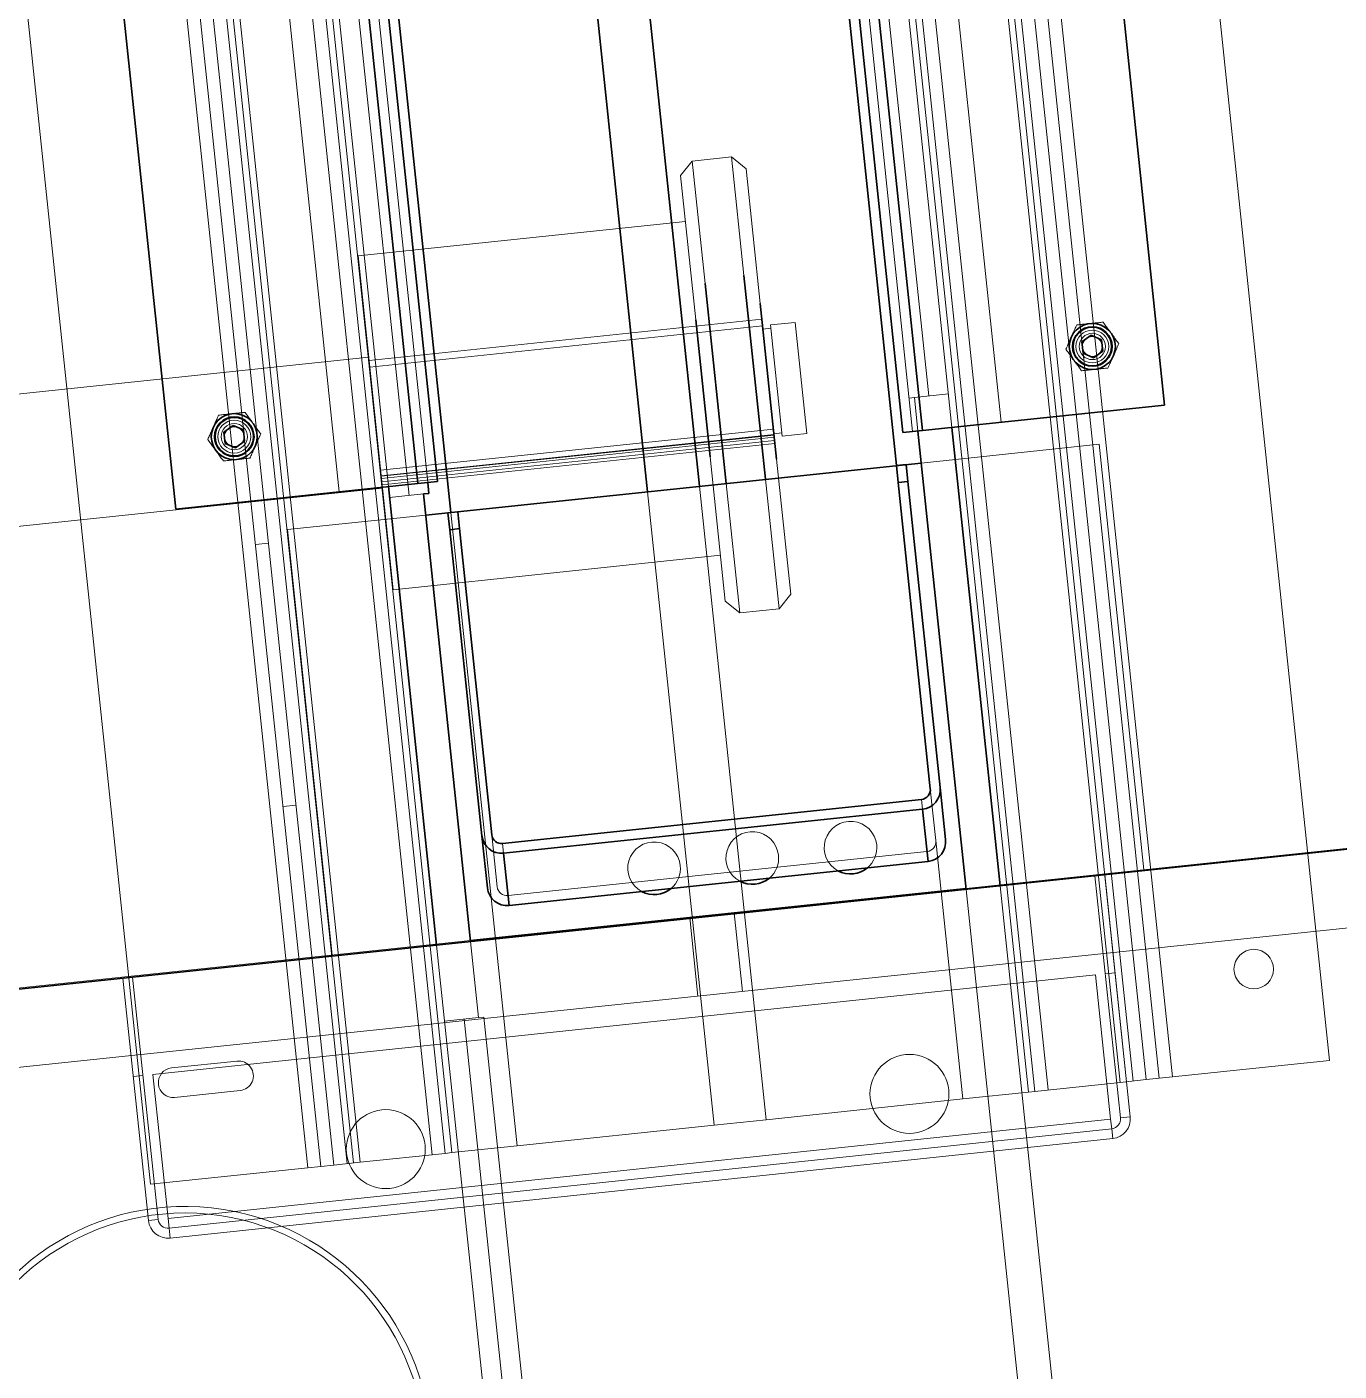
# Model space of a CAD drawing. Header units: millimetres. Extents: x 6115 to 12360, y 7255 to 12668.
# Drawn here: x 9607 to 9806.3, y 7619.5 to 7823.7 of the extents above; entities that cross this region are included whole.
import ezdxf

# ---------------------------------------------------------------- set-up
doc = ezdxf.new("R2010")
doc.units = ezdxf.units.MM
doc.layers.add('外形線', color=7, linetype='Continuous', lineweight=50)

msp = doc.modelspace()

# ---------------------------------------------------------------- linework, layer by layer
at = {"layer": '外形線', "linetype": 'Continuous', "lineweight": 18}
for p, q in [((9524.23, 10337), (9804.89, 7666.71)), ((9773.06, 7663.37), (9492.4, 10333.66)), ((9493.4, 10333.76), (9774.05, 7663.47)), ((9775.05, 7663.58), (9494.39, 10333.87)), ((9777.04, 7663.79), (9496.38, 10334.08)), ((9500.36, 10334.5), (9781.02, 7664.2)), ((9759.14, 7661.9), (9478.48, 10332.2)), ((9760.13, 7662.01), (9479.47, 10332.3)), ((9481.46, 10332.51), (9762.12, 7662.22)), ((9744, 7767.65), (9475.05, 10326.55)), ((9372.98, 10321.11), (9653.64, 7650.82)), ((9374.97, 10321.32), (9655.63, 7651.03)), ((9656.62, 7651.13), (9375.96, 10321.42)), ((9376.96, 10321.53), (9657.62, 7651.23)), ((9668.56, 7652.38), (9387.9, 10322.68)), ((9389.89, 10322.88), (9670.55, 7652.59)), ((9390.88, 10322.99), (9671.54, 7652.7)), ((9649.66, 7650.4), (9369, 10320.69)), ((9625.79, 7647.89), (9345.13, 10318.18)), ((9665.07, 7752.55), (9395.4, 10318.3)), ((9493.66, 10249.97), (9754.98, 7763.66)), ((9480.23, 10248.55), (9741.55, 7762.25)), ((9747.52, 7762.88), (9486.2, 10249.18)), ((9654.45, 7753.09), (9393.13, 10239.4)), ((9661.91, 7753.88), (9400.59, 10240.18)), ((9667.88, 7754.51), (9406.56, 10240.81)), ((9735.05, 8082.46), (9767.27, 7775.88)), ((9639.89, 7762.49), (9607.67, 8069.07)), ((9706.29, 7801.13), (9708.07, 7803.33)), ((9714.04, 7803.96), (9708.07, 7803.33)), ((9708.07, 7803.33), (9710.03, 7784.74)), ((9715.93, 7785.96), (9714.04, 7803.96)), ((9716.24, 7802.18), (9714.04, 7803.96)), ((9708.6, 7779.21), (9706.29, 7801.13)), ((9716.24, 7802.18), (9718.39, 7781.68)), ((9657.3, 7788.94), (9707.03, 7794.17)), ((9662.63, 7738.22), (9657.3, 7788.94)), ((9658.97, 7773.03), (9718.64, 7779.3)), ((9658.97, 7773.03), (9718.64, 7779.3)), ((9723.72, 7778.83), (9719.94, 7778.44)), ((9725.5, 7761.93), (9723.72, 7778.83)), ((9659.08, 7772.04), (9718.75, 7778.31)), ((9718.75, 7778.31), (9659.08, 7772.04)), ((9718.8, 7777.81), (9719.99, 7777.94)), ((9719.94, 7778.44), (9721.72, 7761.53)), ((9379.46, 7744.16), (9658.92, 7773.53)), ((9767.45, 7774.16), (9779.03, 7663.99)), ((9741.02, 7767.34), (9741.82, 7767.42)), ((9746.98, 7767.96), (9741.82, 7767.42)), ((9742.35, 7762.33), (9741.82, 7767.42)), ((9660.72, 7756.36), (9720.4, 7762.63)), ((9651.65, 7650.61), (9640.07, 7760.77)), ((9720.48, 7761.81), (9660.81, 7755.53)), ((9720.49, 7761.72), (9660.82, 7755.45)), ((9660.85, 7755.13), (9720.53, 7761.4)), ((9720.53, 7761.4), (9660.85, 7755.13)), ((9660.91, 7754.62), (9720.58, 7760.89)), ((9660.96, 7754.14), (9720.63, 7760.41)), ((9660.96, 7754.14), (9720.63, 7760.41)), ((9720.47, 7761.9), (9721.67, 7762.03)), ((9725.5, 7761.93), (9721.72, 7761.53)), ((9742.86, 7757.47), (9769.91, 7760.32)), ((9769.91, 7760.32), (9776.7, 7695.67)), ((9713.09, 7736.49), (9710.78, 7758.42)), ((9720.88, 7758.03), (9723.03, 7737.53)), ((9713.22, 7754.36), (9715.29, 7734.71)), ((9721.25, 7735.34), (9719.19, 7754.99)), ((9381.55, 7724.27), (9661.01, 7753.64)), ((9667.25, 7752.78), (9662.08, 7752.24)), ((9701.29, 7753.11), (9711.4, 7656.89)), ((9719.28, 7657.71), (9709.16, 7753.93)), ((9646.59, 7747.36), (9667.59, 7749.56)), ((9681.48, 7653.74), (9671.37, 7749.96)), ((9653.38, 7682.71), (9646.59, 7747.36)), ((9641.72, 7745.09), (9643.71, 7745.3)), ((9662.63, 7738.22), (9712.36, 7743.45)), ((9713.09, 7736.49), (9715.29, 7734.71)), ((9723.03, 7737.53), (9721.25, 7735.34)), ((9721.25, 7735.34), (9715.29, 7734.71)), ((10085.01, 7728.08), (9749.66, 7692.83)), ((9059.91, 7608.27), (10086.26, 7716.14)), ((9745.07, 7700.11), (9744.24, 7707.99)), ((9645.9, 7705.31), (9647.89, 7705.51)), ((9742.9, 7706.35), (9743.06, 7704.87)), ((9677.6, 7700.99), (9678.43, 7693.1)), ((9679.41, 7698.18), (9679.25, 7699.66)), ((9745.07, 7700.11), (9749.19, 7660.86)), ((9743.73, 7698.45), (9680.08, 7691.76)), ((9770.74, 7694.93), (9774.62, 7658.13)), ((9770.71, 7542.21), (9754.84, 7693.25)), ((9773.12, 7657.97), (9769.24, 7694.77)), ((9765.54, 7541.66), (9749.67, 7692.7)), ((9715.7, 7677.2), (9714.45, 7689.13)), ((9708.94, 7676.49), (9707.68, 7688.42)), ((9674.38, 7684.92), (9058.66, 7620.2)), ((9675.61, 7673.22), (9674.4, 7684.76)), ((9689.72, 7489.32), (9669.23, 7684.22)), ((9625.44, 7642.4), (9621.56, 7679.19)), ((9623.05, 7679.35), (9626.94, 7642.55)), ((9626.12, 7664.59), (9769.33, 7679.69)), ((9769.33, 7679.69), (9771.63, 7657.81)), ((9770.82, 7679.85), (9772.31, 7680.01)), ((9675.61, 7673.22), (9670.45, 7672.68)), ((9692.77, 7489), (9673.43, 7672.99)), ((9675.61, 7673.22), (9676.41, 7673.3)), ((9676.41, 7673.3), (9695.75, 7489.32)), ((9628.96, 7665.57), (9638.91, 7666.61)), ((9781.02, 7664.2), (9804.89, 7666.71)), ((9623.14, 7664.27), (9624.63, 7664.43)), ((9628.43, 7642.71), (9626.12, 7664.59)), ((9781.02, 7664.2), (9777.04, 7663.79)), ((9773.06, 7663.37), (9760.13, 7662.01)), ((9773.06, 7663.37), (9777.04, 7663.79)), ((9639.38, 7662.14), (9629.43, 7661.09)), ((9719.28, 7657.71), (9749.19, 7660.86)), ((9749.19, 7660.86), (9759.14, 7661.9)), ((9759.14, 7661.9), (9760.13, 7662.01)), ((9774.62, 7658.13), (9773.12, 7657.97)), ((9628.43, 7642.71), (9771.63, 7657.81)), ((9628.58, 7641.22), (9771.79, 7656.32)), ((9681.48, 7653.74), (9711.4, 7656.89)), ((9711.4, 7656.89), (9715.34, 7657.3)), ((9715.34, 7657.3), (9719.28, 7657.71)), ((9771.79, 7656.32), (9771.63, 7657.81)), ((9771.95, 7654.83), (9771.79, 7656.32)), ((9771.95, 7654.83), (9628.74, 7639.73)), ((9657.62, 7651.23), (9670.55, 7652.59)), ((9670.55, 7652.59), (9671.54, 7652.7)), ((9671.54, 7652.7), (9681.48, 7653.74)), ((9649.66, 7650.4), (9625.79, 7647.89)), ((9649.66, 7650.4), (9653.64, 7650.82)), ((9657.62, 7651.23), (9653.64, 7650.82)), ((9626.94, 7642.55), (9625.44, 7642.4)), ((9628.58, 7641.22), (9628.43, 7642.71)), ((9628.58, 7641.22), (9628.74, 7639.73))]:
    msp.add_line(p, q, dxfattribs=at).dxf.unprotected_set("ltscale", 0)
at = {"layer": '外形線', "linetype": 'Continuous', "lineweight": 35}
for p, q in [((9469.08, 10325.93), (9739.08, 7757.08)), ((9431.29, 10321.96), (9701.29, 7753.11)), ((9709.16, 7753.93), (9439.17, 10322.78)), ((9671.37, 7749.96), (9401.37, 10318.81)), ((9518.52, 10252.58), (9779.84, 7766.27)), ((9740.06, 7762.09), (9478.74, 10248.4)), ((9481.72, 10248.71), (9743.04, 7762.41)), ((9666.39, 7754.35), (9405.06, 10240.65)), ((9408.05, 10240.97), (9669.37, 7754.66)), ((9629.59, 7750.48), (9368.27, 10236.79)), ((9710.03, 7784.74), (9713.22, 7754.36)), ((9719.19, 7754.99), (9715.93, 7785.96)), ((9718.39, 7781.68), (9720.88, 7758.03)), ((9710.78, 7758.42), (9708.6, 7779.21)), ((9767.27, 7775.88), (9768.67, 7776.9)), ((9768.67, 7776.9), (9770.25, 7776.19)), ((9767.45, 7774.16), (9767.27, 7775.88)), ((9770.25, 7776.19), (9770.43, 7774.47)), ((9769.03, 7773.45), (9767.45, 7774.16)), ((9770.43, 7774.47), (9769.03, 7773.45)), ((9743.04, 7762.41), (9779.84, 7766.27)), ((9636.91, 7762.18), (9638.31, 7763.19)), ((9638.31, 7763.19), (9639.89, 7762.49)), ((9639.89, 7762.49), (9640.07, 7760.77)), ((9743.04, 7762.41), (9740.06, 7762.09)), ((9749.67, 7692.7), (9742.35, 7762.33)), ((9754.84, 7693.25), (9747.52, 7762.88)), ((9637.09, 7760.45), (9636.91, 7762.18)), ((9638.67, 7759.75), (9637.09, 7760.45)), ((9640.07, 7760.77), (9638.67, 7759.75)), ((9667.59, 7749.56), (9742.86, 7757.47)), ((9739.08, 7757.08), (9740.57, 7757.23)), ((9739.35, 7754.5), (9739.08, 7757.08)), ((9740.57, 7757.23), (9740.84, 7754.66)), ((9666.39, 7754.35), (9629.59, 7750.48)), ((9666.39, 7754.35), (9669.37, 7754.66)), ((9667.88, 7754.51), (9668.05, 7752.86)), ((9740.84, 7754.66), (9739.35, 7754.5)), ((9744.24, 7707.99), (9739.35, 7754.5)), ((9740.84, 7754.66), (9745.73, 7708.15)), ((9669.23, 7684.22), (9661.91, 7753.88)), ((9668.05, 7752.86), (9667.25, 7752.78)), ((9674.4, 7684.76), (9667.25, 7752.78)), ((9670.95, 7749.92), (9672.45, 7750.07)), ((9672.45, 7750.07), (9672.72, 7747.5)), ((9671.22, 7747.34), (9670.95, 7749.92)), ((9672.72, 7747.5), (9671.22, 7747.34)), ((9676.11, 7700.83), (9671.22, 7747.34)), ((9672.72, 7747.5), (9677.6, 7700.99)), ((10105.89, 7730.27), (9037.88, 7617.63)), ((9745.73, 7708.15), (9746.56, 7700.26)), ((9679.25, 7699.66), (9742.9, 7706.35)), ((9743.06, 7704.87), (9679.41, 7698.18)), ((9743.89, 7696.95), (9743.06, 7704.87)), ((9676.94, 7692.95), (9676.11, 7700.83)), ((9679.41, 7698.18), (9680.24, 7690.26)), ((9680.24, 7690.26), (9743.89, 7696.95)), ((9749.66, 7692.83), (9674.38, 7684.92))]:
    msp.add_line(p, q, dxfattribs=at).dxf.unprotected_set("ltscale", 0)
at = {"layer": '外形線', "linetype": 'Continuous', "lineweight": 18}
for points in [[(9766.48, 7778.44), (9766.66, 7778.46), (9766.85, 7778.48), (9767.03, 7778.5), (9767.2, 7778.52), (9767.37, 7778.54), (9767.53, 7778.55), (9767.7, 7778.57), (9767.86, 7778.59), (9768.02, 7778.61), (9768.17, 7778.62), (9768.33, 7778.64), (9768.48, 7778.65), (9768.64, 7778.67), (9768.8, 7778.69), (9768.95, 7778.7), (9769.11, 7778.72), (9769.27, 7778.74), (9769.43, 7778.75), (9769.6, 7778.77), (9769.77, 7778.79), (9769.94, 7778.81), (9770.12, 7778.83), (9770.3, 7778.85), (9770.49, 7778.87)], [(9770.49, 7778.87), (9770.61, 7778.71), (9770.72, 7778.56), (9770.82, 7778.42), (9770.92, 7778.28), (9771.02, 7778.14), (9771.12, 7778), (9771.22, 7777.87), (9771.31, 7777.74), (9771.41, 7777.61), (9771.5, 7777.48), (9771.59, 7777.36), (9771.68, 7777.23), (9771.77, 7777.1), (9771.87, 7776.98), (9771.96, 7776.85), (9772.05, 7776.72), (9772.15, 7776.59), (9772.24, 7776.46), (9772.34, 7776.32), (9772.44, 7776.19), (9772.54, 7776.04), (9772.65, 7775.9), (9772.76, 7775.75), (9772.87, 7775.6)], [(9764.83, 7774.75), (9764.91, 7774.93), (9764.98, 7775.09), (9765.06, 7775.26), (9765.13, 7775.42), (9765.2, 7775.57), (9765.26, 7775.72), (9765.33, 7775.87), (9765.4, 7776.02), (9765.46, 7776.17), (9765.53, 7776.31), (9765.59, 7776.45), (9765.65, 7776.6), (9765.72, 7776.74), (9765.78, 7776.88), (9765.84, 7777.03), (9765.91, 7777.17), (9765.98, 7777.32), (9766.04, 7777.47), (9766.11, 7777.62), (9766.18, 7777.78), (9766.25, 7777.94), (9766.32, 7778.1), (9766.4, 7778.27), (9766.48, 7778.44)], [(9767.21, 7771.48), (9767.09, 7771.64), (9766.99, 7771.79), (9766.88, 7771.93), (9766.78, 7772.07), (9766.68, 7772.21), (9766.58, 7772.34), (9766.48, 7772.48), (9766.39, 7772.61), (9766.3, 7772.74), (9766.2, 7772.86), (9766.11, 7772.99), (9766.02, 7773.12), (9765.93, 7773.24), (9765.83, 7773.37), (9765.74, 7773.5), (9765.65, 7773.63), (9765.55, 7773.76), (9765.46, 7773.89), (9765.36, 7774.02), (9765.26, 7774.16), (9765.16, 7774.3), (9765.05, 7774.45), (9764.94, 7774.6), (9764.83, 7774.75)], [(9772.87, 7775.6), (9772.79, 7775.42), (9772.72, 7775.25), (9772.64, 7775.09), (9772.57, 7774.93), (9772.5, 7774.77), (9772.44, 7774.62), (9772.37, 7774.47), (9772.3, 7774.33), (9772.24, 7774.18), (9772.18, 7774.04), (9772.11, 7773.89), (9772.05, 7773.75), (9771.98, 7773.61), (9771.92, 7773.46), (9771.86, 7773.32), (9771.79, 7773.17), (9771.73, 7773.03), (9771.66, 7772.88), (9771.59, 7772.73), (9771.52, 7772.57), (9771.45, 7772.41), (9771.38, 7772.25), (9771.3, 7772.08), (9771.23, 7771.9)], [(9771.23, 7771.9), (9771.04, 7771.88), (9770.85, 7771.86), (9770.67, 7771.85), (9770.5, 7771.83), (9770.33, 7771.81), (9770.17, 7771.79), (9770, 7771.78), (9769.84, 7771.76), (9769.68, 7771.74), (9769.53, 7771.73), (9769.37, 7771.71), (9769.22, 7771.69), (9769.06, 7771.68), (9768.9, 7771.66), (9768.75, 7771.64), (9768.59, 7771.63), (9768.43, 7771.61), (9768.27, 7771.59), (9768.1, 7771.58), (9767.93, 7771.56), (9767.76, 7771.54), (9767.58, 7771.52), (9767.4, 7771.5), (9767.21, 7771.48)], [(9634.47, 7761.05), (9634.55, 7761.22), (9634.62, 7761.39), (9634.69, 7761.56), (9634.77, 7761.72), (9634.83, 7761.87), (9634.9, 7762.02), (9634.97, 7762.17), (9635.03, 7762.32), (9635.1, 7762.47), (9635.16, 7762.61), (9635.23, 7762.75), (9635.29, 7762.9), (9635.35, 7763.04), (9635.42, 7763.18), (9635.48, 7763.33), (9635.55, 7763.47), (9635.61, 7763.62), (9635.68, 7763.77), (9635.75, 7763.92), (9635.82, 7764.08), (9635.89, 7764.23), (9635.96, 7764.4), (9636.04, 7764.57), (9636.11, 7764.74)], [(9636.11, 7764.74), (9636.3, 7764.76), (9636.49, 7764.78), (9636.66, 7764.8), (9636.84, 7764.82), (9637.01, 7764.84), (9637.17, 7764.85), (9637.34, 7764.87), (9637.5, 7764.89), (9637.65, 7764.9), (9637.81, 7764.92), (9637.97, 7764.94), (9638.12, 7764.95), (9638.28, 7764.97), (9638.43, 7764.99), (9638.59, 7765), (9638.75, 7765.02), (9638.91, 7765.04), (9639.07, 7765.05), (9639.24, 7765.07), (9639.41, 7765.09), (9639.58, 7765.11), (9639.76, 7765.12), (9639.94, 7765.14), (9640.13, 7765.16)], [(9640.13, 7765.16), (9640.24, 7765.01), (9640.35, 7764.86), (9640.46, 7764.72), (9640.56, 7764.57), (9640.66, 7764.44), (9640.76, 7764.3), (9640.85, 7764.17), (9640.95, 7764.04), (9641.04, 7763.91), (9641.14, 7763.78), (9641.23, 7763.66), (9641.32, 7763.53), (9641.41, 7763.4), (9641.5, 7763.28), (9641.6, 7763.15), (9641.69, 7763.02), (9641.79, 7762.89), (9641.88, 7762.76), (9641.98, 7762.62), (9642.08, 7762.48), (9642.18, 7762.34), (9642.29, 7762.2), (9642.4, 7762.05), (9642.51, 7761.89)], [(9636.84, 7757.78), (9636.73, 7757.93), (9636.62, 7758.08), (9636.52, 7758.23), (9636.42, 7758.37), (9636.32, 7758.51), (9636.22, 7758.64), (9636.12, 7758.77), (9636.03, 7758.9), (9635.93, 7759.03), (9635.84, 7759.16), (9635.75, 7759.29), (9635.66, 7759.41), (9635.57, 7759.54), (9635.47, 7759.67), (9635.38, 7759.8), (9635.29, 7759.92), (9635.19, 7760.05), (9635.1, 7760.19), (9635, 7760.32), (9634.9, 7760.46), (9634.8, 7760.6), (9634.69, 7760.75), (9634.58, 7760.9), (9634.47, 7761.05)], [(9642.51, 7761.89), (9642.43, 7761.72), (9642.36, 7761.55), (9642.28, 7761.39), (9642.21, 7761.23), (9642.14, 7761.07), (9642.07, 7760.92), (9642.01, 7760.77), (9641.94, 7760.62), (9641.88, 7760.48), (9641.81, 7760.33), (9641.75, 7760.19), (9641.69, 7760.05), (9641.62, 7759.91), (9641.56, 7759.76), (9641.49, 7759.62), (9641.43, 7759.47), (9641.36, 7759.33), (9641.3, 7759.18), (9641.23, 7759.02), (9641.16, 7758.87), (9641.09, 7758.71), (9641.02, 7758.55), (9640.94, 7758.38), (9640.86, 7758.2)], [(9640.86, 7758.2), (9640.67, 7758.18), (9640.49, 7758.16), (9640.31, 7758.14), (9640.14, 7758.13), (9639.97, 7758.11), (9639.8, 7758.09), (9639.64, 7758.07), (9639.48, 7758.06), (9639.32, 7758.04), (9639.17, 7758.02), (9639.01, 7758.01), (9638.85, 7757.99), (9638.7, 7757.97), (9638.54, 7757.96), (9638.39, 7757.94), (9638.23, 7757.93), (9638.07, 7757.91), (9637.9, 7757.89), (9637.74, 7757.87), (9637.57, 7757.86), (9637.4, 7757.84), (9637.22, 7757.82), (9637.03, 7757.8), (9636.84, 7757.78)]]:
    msp.add_lwpolyline(points, dxfattribs=at).dxf.unprotected_set("ltscale", 0)
at = {"layer": '外形線', "linetype": 'Continuous', "lineweight": 35}
for centre, radius in [((9768.85, 7775.17), 3.5), ((9768.85, 7775.17), 3), ((9638.49, 7761.47), 3.5), ((9638.49, 7761.47), 3)]:
    msp.add_circle(centre, radius, dxfattribs=at).dxf.unprotected_set("ltscale", 0)
at = {"layer": '外形線', "linetype": 'Continuous', "lineweight": 18}
for centre, radius in [((9768.85, 7775.17), 2.87), ((9768.85, 7775.17), 2.5), ((9768.85, 7775.17), 2), ((9768.85, 7775.17), 1.5), ((9638.49, 7761.47), 2.87), ((9638.49, 7761.47), 2.5), ((9638.49, 7761.47), 2), ((9638.49, 7761.47), 1.5), ((9793.37, 7680.59), 3), ((9741.07, 7661.63), 6), ((9661.51, 7653.24), 6)]:
    msp.add_circle(centre, radius, dxfattribs=at).dxf.unprotected_set("ltscale", 0)
for centre, radius, start, end in [((9732.11, 7699.03), 4, 6, 241.5696), ((9717.19, 7697.46), 4, 6, 241.5696), ((9702.27, 7695.89), 4, 6, 241.5696), ((9732.11, 7699.03), 4, 310.4304, 6), ((9717.19, 7697.46), 4, 310.4304, 6), ((9702.27, 7695.89), 4, 310.4304, 6), ((9639.14, 7664.37), 2.25, 276, 96), ((9629.2, 7663.33), 2.25, 96, 276), ((9771.63, 7657.81), 3, 276.0206, 6.0206), ((9771.63, 7657.81), 1.5, 276.0206, 6.0206), ((9630.97, 7607.03), 37.5, 191.0486, 167.9747), ((9630.97, 7607.03), 36.5, 189.7697, 169.2536), ((9628.43, 7642.71), 3, 186.0206, 276.0206), ((9628.43, 7642.71), 1.5, 186.0206, 276.0206)]:
    msp.add_arc(centre, radius, start, end, dxfattribs=at).dxf.unprotected_set("ltscale", 0)
at = {"layer": '外形線', "linetype": 'Continuous', "lineweight": 35}
for centre in [(9732.11, 7699.03), (9702.27, 7695.89), (9717.19, 7697.46)]:
    msp.add_arc(centre, 4, 241.5696, 310.4304, dxfattribs=at).dxf.unprotected_set("ltscale", 0)
for centre, major_axis, start_param, end_param in [((9742.75, 7707.84), (1.49, 0.16), 4.712389, 6.283185), ((9742.75, 7707.84), (2.98, 0.31), 4.712389, 6.283185), ((9679.1, 7701.15), (-1.49, -0.16), 0, 1.570796), ((9679.1, 7701.15), (-2.98, -0.31), 0, 1.570796), ((9743.58, 7699.95), (0.32, -3), 0, 1.570796), ((9679.93, 7693.26), (0.32, -3), 4.712389, 6.283185)]:
    msp.add_ellipse(centre, major_axis=major_axis, ratio=0.995037, start_param=start_param, end_param=end_param, dxfattribs=at).dxf.unprotected_set("ltscale", 0)
at = {"layer": '外形線', "linetype": 'Continuous', "lineweight": 18}
for centre, start_param, end_param in [((9743.58, 7699.95), 0, 1.570796), ((9679.93, 7693.26), 4.712389, 6.283185)]:
    msp.add_ellipse(centre, major_axis=(0.16, -1.5), ratio=0.995037, start_param=start_param, end_param=end_param, dxfattribs=at).dxf.unprotected_set("ltscale", 0)

doc.saveas('drawing.dxf')
